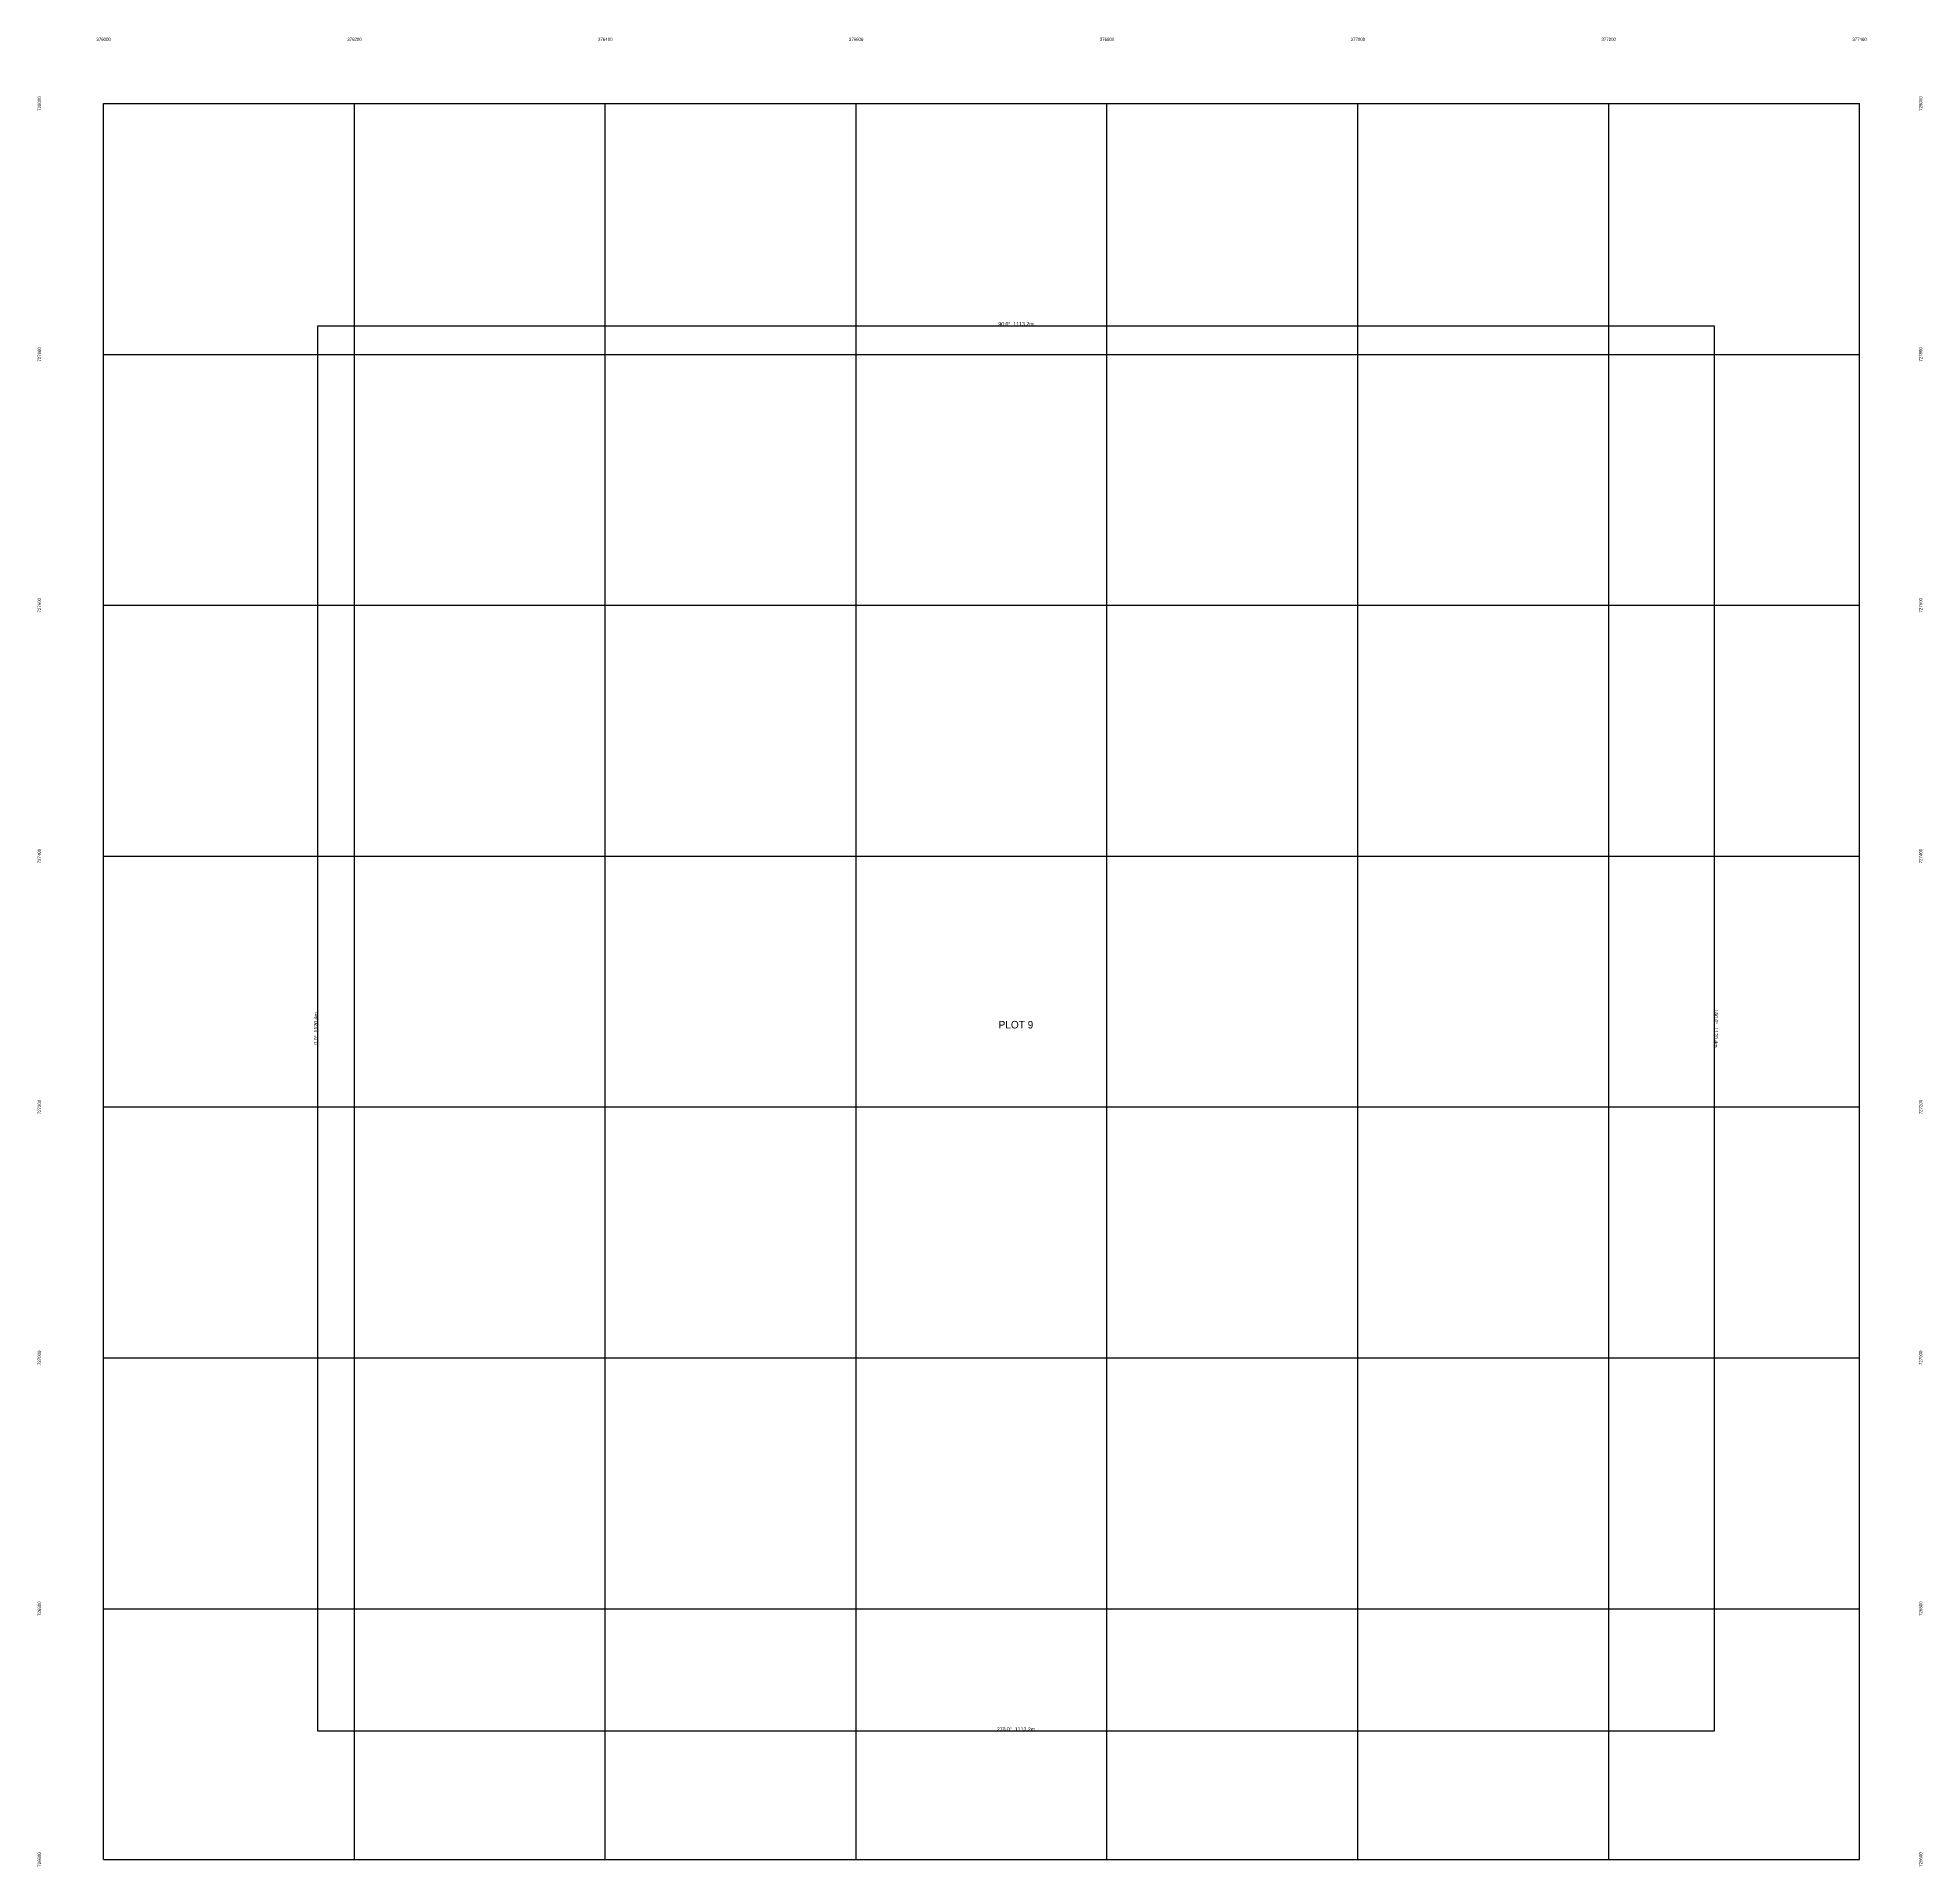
# Model space of a CAD drawing. Header units: metres. Extents: x 375947 to 377450, y 726595 to 728053.
import ezdxf
from ezdxf.enums import TextEntityAlignment as Align

# ---------------------------------------------------------------- set-up
doc = ezdxf.new("R2010")
doc.units = ezdxf.units.M
for name, color, linetype in [('COORDS', 4, 'Continuous'), ('GRID', 4, 'Continuous'), ('PLOT', 1, 'Continuous'), ('TEXT', 2, 'Continuous')]:
    doc.layers.add(name, color=color, linetype=linetype)

msp = doc.modelspace()

# ---------------------------------------------------------------- linework, layer by layer
at = {"layer": 'GRID'}
for p, q in [((376000, 726600), (376000, 728000)), ((376000, 728000), (377400, 728000)), ((376200, 726600), (376200, 728000)), ((376400, 726600), (376400, 728000)), ((376600, 726600), (376600, 728000)), ((376800, 726600), (376800, 728000)), ((377000, 726600), (377000, 728000)), ((377200, 726600), (377200, 728000)), ((377400, 726600), (377400, 728000)), ((376000, 727800), (377400, 727800)), ((376000, 727600), (377400, 727600)), ((376000, 727400), (377400, 727400)), ((376000, 727200), (377400, 727200)), ((376000, 727000), (377400, 727000)), ((376000, 726800), (377400, 726800)), ((376000, 726600), (377400, 726600))]:
    msp.add_line(p, q, dxfattribs=at)
at = {"layer": 'PLOT'}
for p, q in [((376170.8, 727822.8), (377284, 727822.8)), ((376170.8, 726702.4), (376170.8, 727822.8)), ((377284, 727822.8), (377284, 726702.4)), ((377284, 726702.4), (376170.8, 726702.4))]:
    msp.add_line(p, q, dxfattribs=at)

# ---------------------------------------------------------------- texts
at = {"layer": 'COORDS'}
for s, p in [('376000', (376000, 728050)), ('376200', (376200, 728050)), ('376400', (376400, 728050)), ('376600', (376600, 728050)), ('376800', (376800, 728050)), ('377000', (377000, 728050)), ('377200', (377200, 728050)), ('377400', (377400, 728050))]:
    msp.add_text(s, height=2.5, dxfattribs=at).set_placement(p, align=Align.CENTER)
for s, p in [('728000', (375950, 728000)), ('728000', (377450, 728000)), ('727800', (375950, 727800)), ('727800', (377450, 727800)), ('727600', (375950, 727600)), ('727600', (377450, 727600)), ('727400', (375950, 727400)), ('727400', (377450, 727400)), ('727200', (375950, 727200)), ('727200', (377450, 727200)), ('727000', (375950, 727000)), ('727000', (377450, 727000)), ('726800', (375950, 726800)), ('726800', (377450, 726800)), ('726600', (375950, 726600)), ('726600', (377450, 726600))]:
    msp.add_text(s, height=2.5, rotation=90, dxfattribs=at).set_placement(p, align=Align.CENTER)
at = {"layer": 'TEXT'}
for s, height, p in [('90.0°  1113.2m', 3, (376727.4, 727822.8)), ('PLOT 9', 6, (376727.4, 727262.6))]:
    msp.add_text(s, height=height, dxfattribs=at).set_placement(p, align=Align.CENTER)
for s, rotation, p in [('180.0°  1120.4m', -90, (377284, 727262.6)), ('0.0°  1120.4m', 90, (376170.8, 727262.6)), ('270.0°  1113.2m', 360, (376727.4, 726702.4))]:
    msp.add_text(s, height=3, rotation=rotation, dxfattribs=at).set_placement(p, align=Align.CENTER)

doc.saveas('drawing.dxf')
